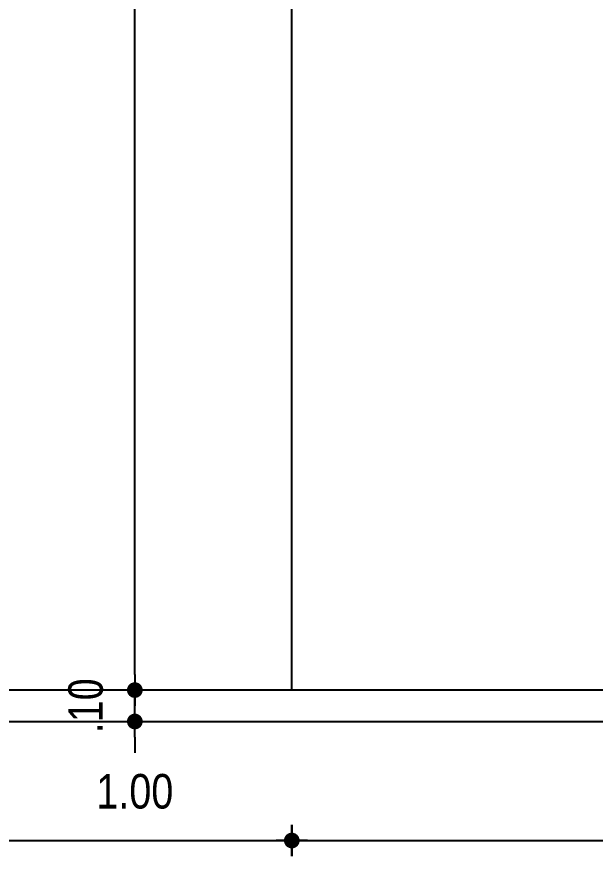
# Model space of a CAD drawing. Header units: millimetres. Extents: x 3212 to 6878, y 1640 to 3386.
# Drawn here: x 3322.186 to 3324.028, y 1664.135 to 1666.81 of the extents above; entities that cross this region are included whole.
import ezdxf

# ---------------------------------------------------------------- set-up
doc = ezdxf.new("R2010")
doc.units = ezdxf.units.MM
doc.header["$LTSCALE"] = 0.8
doc.layers.add('A-PEN-B', color=5, linetype='Continuous')
doc.layers.add('COTA', color=2, linetype='Continuous')
doc.layers.add('COTAS', color=53, linetype='Continuous', lineweight=9)
doc.styles.add('F2', font='ARIALN.TTF')
doc.dimstyles.new('ARQUITETURA', dxfattribs={"dimtxt": 0.11, "dimasz": 0.05, "dimexe": 0.1, "dimexo": 0, "dimgap": 0.1, "dimtad": 1, "dimzin": 5, "dimdsep": 46, "dimtxsty": 'F2', "dimblk": 'COTA', "dimcen": 0, "dimse1": 1, "dimse2": 1, "dimadec": 0, "dimazin": 0, "dimtfac": 2, "dimtix": 1, "dimtmove": 2, "dimatfit": 3, "dimldrblk": 'COTA', "dimfxl": 0, "dimtolj": 1, "dimtzin": 5, "dimarcsym": 0})

# ---------------------------------------------------------------- blocks, each defined once
blk = doc.blocks.new('COTA')
at = {"layer": 'COTA'}
for p, q in [((0, 1), (0, -1)), ((-1, 0), (1, 0))]:
    blk.add_line(p, q, dxfattribs=at)
at = {"layer": 'COTA', "const_width": 0.5}
blk.add_lwpolyline([(-0.25, 0, 1), (0.25, 0, 1)], format="xyb", close=True, dxfattribs=at)
blk = doc.blocks.new('*D205')
at = {"layer": 'COTAS', "color": 0, "lineweight": -2, "transparency": 16777216}
for p, q in [((3322.562, 1664.7146), (3322.562, 1664.7646)), ((3322.562, 1664.5646), (3322.562, 1664.6646)), ((3322.562, 1664.5146), (3322.562, 1664.4646))]:
    blk.add_line(p, q, dxfattribs=at)
at = {"layer": 'Defpoints', "color": 0, "transparency": 16777216}
for p in [(3322.562, 1664.6646), (3322.562, 1664.6646), (3322.5549, 1664.5646)]:
    blk.add_point(p, dxfattribs=at)
at = {"layer": 'COTAS', "color": 0, "lineweight": -2, "transparency": 16777216, "xscale": 0.05, "yscale": 0.05, "zscale": 0.05}
for p, rotation in [((3322.562, 1664.6646), 270), ((3322.562, 1664.5646), 90)]:
    blk.add_blockref('COTA', p, dxfattribs=dict(at, rotation=rotation))
at = {"layer": 'COTAS', "color": 0, "transparency": 16777216, "insert": (3322.4058, 1664.6146), "char_height": 0.11, "attachment_point": 5, "rotation": 90, "style": 'F2'}
blk.add_mtext('\\A1;.10', dxfattribs=at)
blk = doc.blocks.new('*D206')
at = {"layer": 'COTAS', "color": 0, "lineweight": -2, "transparency": 16777216}
blk.add_line((3322.562, 1664.7146), (3322.562, 1671.7146), dxfattribs=at)
at = {"layer": 'Defpoints', "color": 0, "transparency": 16777216}
for p in [(3322.562, 1671.7646), (3322.562, 1671.7646), (3322.562, 1664.6646)]:
    blk.add_point(p, dxfattribs=at)
at = {"layer": 'COTAS', "color": 0, "lineweight": -2, "transparency": 16777216, "xscale": 0.05, "yscale": 0.05, "zscale": 0.05}
for p, rotation in [((3322.562, 1671.7646), 90), ((3322.562, 1664.6646), 270)]:
    blk.add_blockref('COTA', p, dxfattribs=dict(at, rotation=rotation))
at = {"layer": 'COTAS', "color": 0, "transparency": 16777216, "insert": (3322.4058, 1668.2146), "char_height": 0.11, "attachment_point": 5, "rotation": 90, "style": 'F2'}
blk.add_mtext('\\A1;7.10', dxfattribs=at)
blk = doc.blocks.new('*D211')
at = {"layer": 'COTAS', "color": 0, "lineweight": -2, "transparency": 16777216}
blk.add_line((3322.112, 1664.1853), (3323.012, 1664.1853), dxfattribs=at)
at = {"layer": 'Defpoints', "color": 0, "transparency": 16777216}
for p in [(3322.062, 1666.9698), (3323.062, 1665.7146), (3323.062, 1664.1853)]:
    blk.add_point(p, dxfattribs=at)
at = {"layer": 'COTAS', "color": 0, "lineweight": -2, "transparency": 16777216, "xscale": 0.05, "yscale": 0.05, "zscale": 0.05, "rotation": 180}
blk.add_blockref('COTA', (3322.062, 1664.1853), dxfattribs=at)
at = {"layer": 'COTAS', "color": 0, "lineweight": -2, "transparency": 16777216, "xscale": 0.05, "yscale": 0.05, "zscale": 0.05}
blk.add_blockref('COTA', (3323.062, 1664.1853), dxfattribs=at)
at = {"layer": 'COTAS', "color": 0, "transparency": 16777216, "insert": (3322.562, 1664.3415), "char_height": 0.11, "attachment_point": 5, "style": 'F2'}
blk.add_mtext('\\A1;1.00', dxfattribs=at)
blk = doc.blocks.new('*D212')
at = {"layer": 'COTAS', "color": 0, "lineweight": -2, "transparency": 16777216}
blk.add_line((3323.112, 1664.1853), (3326.011, 1664.1853), dxfattribs=at)
at = {"layer": 'Defpoints', "color": 0, "transparency": 16777216}
for p in [(3326.061, 1666.7686), (3323.062, 1665.7146), (3326.061, 1664.1853)]:
    blk.add_point(p, dxfattribs=at)
at = {"layer": 'COTAS', "color": 0, "lineweight": -2, "transparency": 16777216, "xscale": 0.05, "yscale": 0.05, "zscale": 0.05, "rotation": 180}
blk.add_blockref('COTA', (3323.062, 1664.1853), dxfattribs=at)
at = {"layer": 'COTAS', "color": 0, "lineweight": -2, "transparency": 16777216, "xscale": 0.05, "yscale": 0.05, "zscale": 0.05}
blk.add_blockref('COTA', (3326.061, 1664.1853), dxfattribs=at)
at = {"layer": 'COTAS', "color": 0, "transparency": 16777216, "insert": (3324.5615, 1664.3415), "char_height": 0.11, "attachment_point": 5, "style": 'F2'}
blk.add_mtext('\\A1;3.00', dxfattribs=at)

msp = doc.modelspace()

# ---------------------------------------------------------------- linework, layer by layer
at = {"layer": 'A-PEN-B'}
for p, q in [((3323.062, 1664.6646), (3323.062, 1667.6646)), ((3323.062, 1664.6646), (3322.062, 1664.6646)), ((3326.061, 1664.6646), (3323.062, 1664.6646)), ((3318.912, 1664.5646), (3330.912, 1664.5646))]:
    msp.add_line(p, q, dxfattribs=at)

# ---------------------------------------------------------------- dimensions: what is measured, and where the dimension line sits
at = {"layer": 'COTAS'}
for base, p1, p2, picture, middle in [((3322.562, 1671.7646), (3322.562, 1664.6646), (3322.562, 1671.7646), '*D206', (3322.4058, 1668.2146)), ((3322.562, 1664.6646), (3322.5549, 1664.5646), (3322.562, 1664.6646), '*D205', (3322.4058, 1664.6146))]:
    dim = msp.add_linear_dim(base=base, p1=p1, p2=p2, angle=90, dimstyle='ARQUITETURA', dxfattribs=at)
    dim.commit()
    dim.dimension.update_dxf_attribs({"geometry": picture, "text_midpoint": middle})
for base, p1, p2, picture, middle in [((3323.062, 1664.1853), (3322.062, 1666.9698), (3323.062, 1665.7146), '*D211', (3322.562, 1664.3415)), ((3326.061, 1664.1853), (3323.062, 1665.7146), (3326.061, 1666.7686), '*D212', (3324.5615, 1664.3415))]:
    dim = msp.add_linear_dim(base=base, p1=p1, p2=p2, dimstyle='ARQUITETURA', dxfattribs=at)
    dim.commit()
    dim.dimension.update_dxf_attribs({"geometry": picture, "text_midpoint": middle})

doc.saveas('drawing.dxf')
